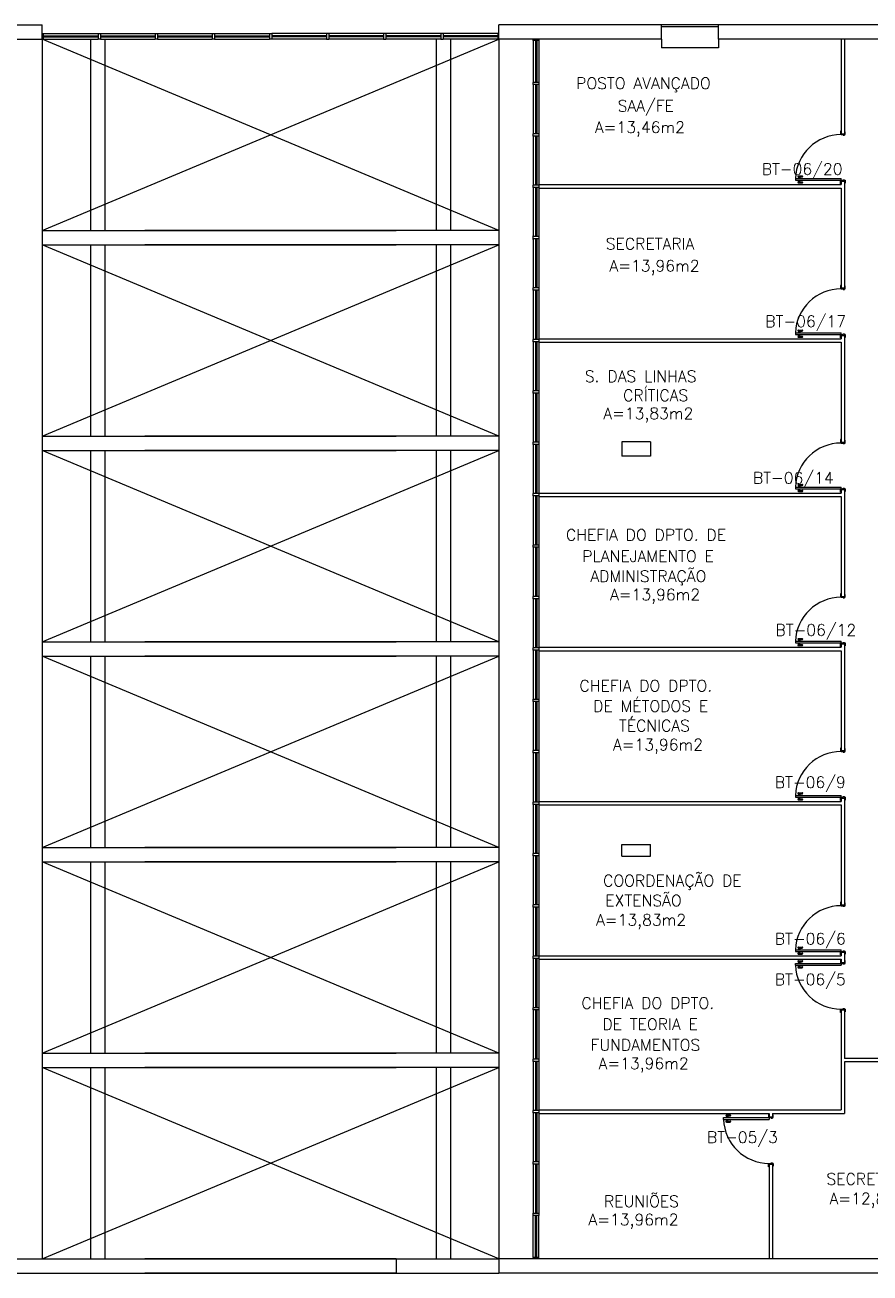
# Model space of a CAD drawing. Extents: x 199.5 to 246.9, y 176.5 to 214.3.
# Drawn here: x 219.34 to 234.14, y 176.47 to 198.32 of the extents above; entities that cross this region are included whole.
import ezdxf

# ---------------------------------------------------------------- set-up
doc = ezdxf.new("R2010")
doc.units = 0
doc.header["$LTSCALE"] = 0.1
doc.header["$MEASUREMENT"] = 0
for name, color, linetype in [('ALVENARIA', 2, 'CONTINUOUS'), ('AREA', 2, 'CONTINUOUS'), ('DIVISÓRIA', 2, 'CONTINUOUS'), ('ENDEREÇO', 2, 'CONTINUOUS'), ('JANELA', 1, 'CONTINUOUS'), ('MACANETA', 2, 'CONTINUOUS'), ('PISO', 1, 'CONTINUOUS'), ('PORTA', 2, 'CONTINUOUS'), ('TEXTO', 2, 'CONTINUOUS')]:
    doc.layers.add(name, color=color, linetype=linetype)
doc.styles.add('UNB-100', font='simplex.shx', dxfattribs={"height": 0.2})

# ---------------------------------------------------------------- blocks, each defined once
blk = doc.blocks.new('MACANETA')
at = {"layer": 'MACANETA', "color": 1}
for p, q in [((-0.077, 0.052), (-0.077, 0.12)), ((-0.059, 0.052), (-0.059, 0.12)), ((-0.059, 0.075), (-0.036, 0.075)), ((-0.059, 0.052), (-0.036, 0.052)), ((-0.036, 0.044), (-0.036, 0.084)), ((-0.036, 0.084), (-0.03, 0.084)), ((-0.036, 0.044), (-0.03, 0.044)), ((0.006, 0.084), (0, 0.084)), ((0.006, 0.044), (0, 0.044)), ((0.006, 0.044), (0.006, 0.084)), ((0.029, 0.075), (0.006, 0.075)), ((0.029, 0.052), (0.006, 0.052)), ((0.029, 0.052), (0.029, 0.12)), ((0.047, 0.052), (0.047, 0.12))]:
    blk.add_line(p, q, dxfattribs=at)
for centre, start, end in [((-0.068, 0.12), 90, 180), ((-0.068, 0.052), 180, 270), ((-0.068, 0.12), 0, 90), ((-0.068, 0.052), 270, 0), ((0.038, 0.12), 90, 180), ((0.038, 0.052), 180, 270), ((0.038, 0.12), 0, 90), ((0.038, 0.052), 270, 0)]:
    blk.add_arc(centre, 0.00874, start, end, dxfattribs=at)
blk = doc.blocks.new('DOOR-80')
at = {"layer": 'PORTA'}
for p, q in [((-0.045, -0.8), (-0.045, 0)), ((-0.015, 0), (-0.045, 0)), ((-0.015, -0.8), (-0.015, 0)), ((-0.045, -0.8), (-0.015, -0.8))]:
    blk.add_line(p, q, dxfattribs=at)
at = {"layer": 'PORTA', "color": 1}
blk.add_arc((-0.015, 0), 0.8, 180, 267.8509, dxfattribs=at)
at = {"layer": 'PORTA'}
blk.add_blockref('MACANETA', (-0.015, -0.8), dxfattribs=at)
blk = doc.blocks.new('DOOR80')
at = {"layer": 'PORTA'}
for p, q in [((0.015, -0.8), (0.015, 0)), ((0.015, 0), (0.045, 0)), ((0.045, -0.8), (0.045, 0)), ((0.045, -0.8), (0.015, -0.8))]:
    blk.add_line(p, q, dxfattribs=at)
at = {"layer": 'PORTA', "color": 1}
blk.add_arc((0.015, 0), 0.8, 272.1491, 0, dxfattribs=at)
at = {"layer": 'PORTA'}
blk.add_blockref('MACANETA', (0.045, -0.8), dxfattribs=at)

msp = doc.modelspace()

# ---------------------------------------------------------------- linework, layer by layer
at = {"layer": 'ALVENARIA'}
for p, q in [((213.844, 198.32), (219.644, 198.32)), ((219.644, 198.07), (219.644, 198.32)), ((234.558, 198.32), (227.644, 198.32)), ((227.644, 198.07), (227.644, 198.32)), ((230.489, 198.07), (230.489, 198.32)), ((231.489, 198.07), (231.489, 198.32)), ((219.044, 198.07), (219.644, 198.07)), ((230.489, 198.07), (227.644, 198.07)), ((234.558, 198.07), (231.489, 198.07)), ((230.294, 191.02), (229.794, 191.02)), ((229.794, 191.02), (229.794, 190.77)), ((230.294, 191.02), (230.294, 190.77)), ((230.294, 190.77), (229.794, 190.77)), ((229.794, 183.97), (230.294, 183.97)), ((229.794, 183.77), (229.794, 183.97)), ((229.794, 183.77), (230.294, 183.77)), ((230.294, 183.77), (230.294, 183.97)), ((202.594, 176.72), (225.844, 176.72)), ((225.844, 176.72), (221.444, 176.72)), ((225.844, 176.72), (225.844, 176.47)), ((244.544, 176.72), (227.644, 176.72)), ((227.644, 176.72), (227.644, 176.47)), ((202.594, 176.47), (225.844, 176.47)), ((225.844, 176.47), (221.444, 176.47)), ((244.544, 176.47), (227.644, 176.47))]:
    msp.add_line(p, q, dxfattribs=at)
at = {"layer": 'DIVISÓRIA'}
for p, q in [((231.489, 198.32), (230.489, 198.32)), ((231.489, 198.285), (230.489, 198.285)), ((230.489, 198.07), (230.489, 197.92)), ((231.489, 198.07), (231.489, 197.92)), ((233.634, 198.07), (233.634, 196.415)), ((233.694, 198.07), (233.694, 196.415)), ((231.489, 197.92), (230.489, 197.92)), ((233.624, 196.46), (233.624, 196.41)), ((233.634, 196.46), (233.624, 196.46)), ((233.704, 196.45), (233.694, 196.45)), ((233.704, 196.4), (233.704, 196.45)), ((233.624, 196.41), (233.634, 196.41)), ((233.634, 196.415), (233.634, 196.41)), ((233.634, 196.415), (233.694, 196.415)), ((233.634, 196.41), (233.634, 196.4)), ((233.634, 196.4), (233.669, 196.4)), ((233.669, 196.4), (233.669, 196.39)), ((233.669, 196.39), (233.694, 196.39)), ((233.694, 196.415), (233.694, 196.4)), ((233.694, 196.4), (233.704, 196.4)), ((233.694, 196.39), (233.694, 196.4)), ((233.624, 195.59), (233.634, 195.59)), ((233.624, 195.54), (233.624, 195.59)), ((233.634, 195.6), (233.669, 195.6)), ((233.634, 195.59), (233.634, 195.6)), ((233.634, 195.585), (233.634, 195.59)), ((233.634, 195.585), (233.634, 195.525)), ((233.634, 195.585), (233.694, 195.585)), ((233.669, 195.61), (233.694, 195.61)), ((233.669, 195.6), (233.669, 195.61)), ((233.694, 195.61), (233.694, 195.6)), ((233.694, 195.585), (233.694, 195.6)), ((233.694, 195.6), (233.704, 195.6)), ((233.694, 195.585), (233.694, 193.715)), ((233.704, 195.6), (233.704, 195.55)), ((228.344, 195.525), (233.634, 195.525)), ((228.344, 195.465), (233.634, 195.465)), ((233.634, 195.54), (233.624, 195.54)), ((233.634, 195.465), (233.634, 193.715)), ((233.704, 195.55), (233.694, 195.55)), ((233.624, 193.76), (233.624, 193.71)), ((233.634, 193.76), (233.624, 193.76)), ((233.624, 193.71), (233.634, 193.71)), ((233.634, 193.715), (233.634, 193.71)), ((233.634, 193.715), (233.694, 193.715)), ((233.634, 193.71), (233.634, 193.7)), ((233.634, 193.7), (233.669, 193.7)), ((233.669, 193.7), (233.669, 193.69)), ((233.669, 193.69), (233.694, 193.69)), ((233.704, 193.75), (233.694, 193.75)), ((233.694, 193.715), (233.694, 193.7)), ((233.694, 193.7), (233.704, 193.7)), ((233.694, 193.69), (233.694, 193.7)), ((233.704, 193.7), (233.704, 193.75)), ((228.344, 192.825), (233.634, 192.825)), ((228.344, 192.765), (233.634, 192.765)), ((233.624, 192.89), (233.634, 192.89)), ((233.624, 192.84), (233.624, 192.89)), ((233.634, 192.84), (233.624, 192.84)), ((233.634, 192.9), (233.669, 192.9)), ((233.634, 192.89), (233.634, 192.9)), ((233.634, 192.885), (233.634, 192.89)), ((233.634, 192.885), (233.634, 192.825)), ((233.634, 192.885), (233.694, 192.885)), ((233.634, 192.765), (233.634, 191.015)), ((233.669, 192.91), (233.694, 192.91)), ((233.669, 192.9), (233.669, 192.91)), ((233.694, 192.91), (233.694, 192.9)), ((233.694, 192.885), (233.694, 192.9)), ((233.694, 192.9), (233.704, 192.9)), ((233.694, 192.885), (233.694, 191.015)), ((233.704, 192.85), (233.694, 192.85)), ((233.704, 192.9), (233.704, 192.85)), ((233.624, 191.06), (233.624, 191.01)), ((233.634, 191.06), (233.624, 191.06)), ((233.624, 191.01), (233.634, 191.01)), ((233.634, 191.015), (233.634, 191.01)), ((233.634, 191.015), (233.694, 191.015)), ((233.634, 191.01), (233.634, 191)), ((233.634, 191), (233.669, 191)), ((233.669, 191), (233.669, 190.99)), ((233.669, 190.99), (233.694, 190.99)), ((233.704, 191.05), (233.694, 191.05)), ((233.694, 191.015), (233.694, 191)), ((233.694, 191), (233.704, 191)), ((233.694, 190.99), (233.694, 191)), ((233.704, 191), (233.704, 191.05)), ((228.344, 190.125), (233.634, 190.125)), ((233.624, 190.19), (233.634, 190.19)), ((233.624, 190.14), (233.624, 190.19)), ((233.634, 190.14), (233.624, 190.14)), ((233.634, 190.2), (233.669, 190.2)), ((233.634, 190.19), (233.634, 190.2)), ((233.634, 190.185), (233.634, 190.19)), ((233.634, 190.185), (233.634, 190.125)), ((233.634, 190.185), (233.694, 190.185)), ((233.669, 190.21), (233.694, 190.21)), ((233.669, 190.2), (233.669, 190.21)), ((233.694, 190.21), (233.694, 190.2)), ((233.694, 190.185), (233.694, 190.2)), ((233.694, 190.2), (233.704, 190.2)), ((233.694, 190.185), (233.694, 188.315)), ((233.704, 190.15), (233.694, 190.15)), ((233.704, 190.2), (233.704, 190.15)), ((228.344, 190.065), (233.634, 190.065)), ((233.634, 190.065), (233.634, 188.315)), ((233.624, 188.36), (233.624, 188.31)), ((233.634, 188.36), (233.624, 188.36)), ((233.704, 188.35), (233.694, 188.35)), ((233.704, 188.3), (233.704, 188.35)), ((233.624, 188.31), (233.634, 188.31)), ((233.634, 188.315), (233.634, 188.31)), ((233.634, 188.315), (233.694, 188.315)), ((233.634, 188.31), (233.634, 188.3)), ((233.634, 188.3), (233.669, 188.3)), ((233.669, 188.3), (233.669, 188.29)), ((233.669, 188.29), (233.694, 188.29)), ((233.694, 188.315), (233.694, 188.3)), ((233.694, 188.3), (233.704, 188.3)), ((233.694, 188.29), (233.694, 188.3)), ((233.624, 187.49), (233.634, 187.49)), ((233.624, 187.44), (233.624, 187.49)), ((233.634, 187.5), (233.669, 187.5)), ((233.634, 187.49), (233.634, 187.5)), ((233.634, 187.485), (233.634, 187.49)), ((233.634, 187.485), (233.634, 187.425)), ((233.634, 187.485), (233.694, 187.485)), ((233.669, 187.51), (233.694, 187.51)), ((233.669, 187.5), (233.669, 187.51)), ((233.694, 187.51), (233.694, 187.5)), ((233.694, 187.485), (233.694, 187.5)), ((233.694, 187.5), (233.704, 187.5)), ((233.694, 187.485), (233.694, 185.615)), ((233.704, 187.5), (233.704, 187.45)), ((228.344, 187.425), (233.634, 187.425)), ((228.344, 187.365), (233.634, 187.365)), ((233.634, 187.44), (233.624, 187.44)), ((233.634, 187.365), (233.634, 185.615)), ((233.704, 187.45), (233.694, 187.45)), ((233.624, 185.66), (233.624, 185.61)), ((233.634, 185.66), (233.624, 185.66)), ((233.624, 185.61), (233.634, 185.61)), ((233.634, 185.615), (233.634, 185.61)), ((233.634, 185.615), (233.694, 185.615)), ((233.634, 185.61), (233.634, 185.6)), ((233.634, 185.6), (233.669, 185.6)), ((233.669, 185.6), (233.669, 185.59)), ((233.669, 185.59), (233.694, 185.59)), ((233.704, 185.65), (233.694, 185.65)), ((233.694, 185.615), (233.694, 185.6)), ((233.694, 185.6), (233.704, 185.6)), ((233.694, 185.59), (233.694, 185.6)), ((233.704, 185.6), (233.704, 185.65)), ((228.344, 184.725), (233.634, 184.725)), ((228.344, 184.665), (233.634, 184.665)), ((233.624, 184.79), (233.634, 184.79)), ((233.624, 184.74), (233.624, 184.79)), ((233.634, 184.74), (233.624, 184.74)), ((233.634, 184.8), (233.669, 184.8)), ((233.634, 184.79), (233.634, 184.8)), ((233.634, 184.785), (233.634, 184.79)), ((233.634, 184.785), (233.634, 184.725)), ((233.634, 184.785), (233.694, 184.785)), ((233.634, 184.665), (233.634, 182.915)), ((233.669, 184.81), (233.694, 184.81)), ((233.669, 184.8), (233.669, 184.81)), ((233.694, 184.81), (233.694, 184.8)), ((233.694, 184.785), (233.694, 184.8)), ((233.694, 184.8), (233.704, 184.8)), ((233.694, 184.785), (233.694, 182.915)), ((233.704, 184.75), (233.694, 184.75)), ((233.704, 184.8), (233.704, 184.75)), ((233.624, 182.96), (233.624, 182.91)), ((233.634, 182.96), (233.624, 182.96)), ((233.624, 182.91), (233.634, 182.91)), ((233.634, 182.915), (233.634, 182.91)), ((233.634, 182.915), (233.694, 182.915)), ((233.634, 182.91), (233.634, 182.9)), ((233.634, 182.9), (233.669, 182.9)), ((233.669, 182.9), (233.669, 182.89)), ((233.669, 182.89), (233.694, 182.89)), ((233.704, 182.95), (233.694, 182.95)), ((233.694, 182.915), (233.694, 182.9)), ((233.694, 182.9), (233.704, 182.9)), ((233.694, 182.89), (233.694, 182.9)), ((233.704, 182.9), (233.704, 182.95)), ((228.344, 182.025), (233.634, 182.025)), ((233.624, 182.09), (233.634, 182.09)), ((233.624, 182.04), (233.624, 182.09)), ((233.634, 182.04), (233.624, 182.04)), ((233.634, 182.1), (233.669, 182.1)), ((233.634, 182.09), (233.634, 182.1)), ((233.634, 182.085), (233.634, 182.09)), ((233.634, 182.085), (233.634, 182.025)), ((233.634, 182.085), (233.694, 182.085)), ((233.669, 182.11), (233.694, 182.11)), ((233.669, 182.1), (233.669, 182.11)), ((233.694, 182.11), (233.694, 182.1)), ((233.694, 182.085), (233.694, 182.1)), ((233.694, 182.1), (233.704, 182.1)), ((233.694, 182.085), (233.694, 181.905)), ((233.704, 182.05), (233.694, 182.05)), ((233.704, 182.1), (233.704, 182.05)), ((228.344, 181.965), (233.634, 181.965)), ((233.634, 181.95), (233.624, 181.95)), ((233.624, 181.95), (233.624, 181.9)), ((233.624, 181.9), (233.634, 181.9)), ((233.634, 181.965), (233.634, 181.905)), ((233.634, 181.905), (233.694, 181.905)), ((233.634, 181.905), (233.634, 181.9)), ((233.634, 181.9), (233.634, 181.89)), ((233.634, 181.89), (233.669, 181.89)), ((233.669, 181.89), (233.669, 181.88)), ((233.669, 181.88), (233.694, 181.88)), ((233.704, 181.94), (233.694, 181.94)), ((233.694, 181.905), (233.694, 181.89)), ((233.694, 181.88), (233.694, 181.89)), ((233.694, 181.89), (233.704, 181.89)), ((233.704, 181.89), (233.704, 181.94)), ((233.624, 181.03), (233.624, 181.08)), ((233.624, 181.08), (233.634, 181.08)), ((233.634, 181.03), (233.624, 181.03)), ((233.634, 181.08), (233.634, 181.09)), ((233.634, 181.09), (233.669, 181.09)), ((233.634, 181.075), (233.634, 181.08)), ((233.634, 181.075), (233.634, 179.325)), ((233.634, 181.075), (233.694, 181.075)), ((233.669, 181.09), (233.669, 181.1)), ((233.669, 181.1), (233.694, 181.1)), ((233.694, 181.1), (233.694, 181.09)), ((233.694, 181.09), (233.704, 181.09)), ((233.694, 181.075), (233.694, 181.09)), ((233.694, 181.075), (233.694, 180.225)), ((233.704, 181.04), (233.694, 181.04)), ((233.704, 181.09), (233.704, 181.04)), ((235.444, 180.225), (233.694, 180.225)), ((233.694, 180.165), (233.694, 179.265)), ((235.564, 180.165), (233.694, 180.165)), ((228.344, 179.325), (233.634, 179.325)), ((228.344, 179.265), (232.374, 179.265)), ((232.364, 179.25), (232.364, 179.2)), ((232.364, 179.2), (232.374, 179.2)), ((232.374, 179.265), (232.374, 179.205)), ((232.374, 179.205), (232.434, 179.205)), ((232.374, 179.205), (232.374, 179.2)), ((232.374, 179.2), (232.374, 179.19)), ((232.374, 179.19), (232.409, 179.19)), ((232.409, 179.19), (232.409, 179.18)), ((232.409, 179.18), (232.434, 179.18)), ((232.434, 179.265), (232.434, 179.205)), ((232.434, 179.265), (233.694, 179.265)), ((232.444, 179.24), (232.434, 179.24)), ((232.434, 179.205), (232.434, 179.19)), ((232.434, 179.18), (232.434, 179.19)), ((232.434, 179.19), (232.444, 179.19)), ((232.444, 179.19), (232.444, 179.24)), ((232.364, 178.33), (232.364, 178.38)), ((232.364, 178.38), (232.374, 178.38)), ((232.374, 178.33), (232.364, 178.33)), ((232.374, 178.38), (232.374, 178.39)), ((232.374, 178.39), (232.409, 178.39)), ((232.374, 178.375), (232.374, 178.38)), ((232.374, 178.375), (232.434, 178.375)), ((232.374, 178.375), (232.374, 176.72)), ((232.409, 178.39), (232.409, 178.4)), ((232.409, 178.4), (232.434, 178.4)), ((232.434, 178.4), (232.434, 178.39)), ((232.434, 178.39), (232.444, 178.39)), ((232.434, 178.375), (232.434, 178.39)), ((232.434, 178.375), (232.434, 176.72)), ((232.444, 178.34), (232.434, 178.34)), ((232.444, 178.39), (232.444, 178.34))]:
    msp.add_line(p, q, dxfattribs=at)
at = {"layer": 'JANELA'}
for p, q in [((219.644, 198.17), (219.664, 198.17)), ((219.664, 198.07), (219.644, 198.07)), ((219.664, 198.17), (219.664, 198.07)), ((219.664, 198.17), (220.624, 198.17)), ((219.664, 198.13), (220.624, 198.13)), ((219.664, 198.11), (220.624, 198.11)), ((219.664, 198.07), (220.624, 198.07)), ((220.624, 198.17), (220.624, 198.07)), ((220.624, 198.17), (220.664, 198.17)), ((220.664, 198.07), (220.624, 198.07)), ((220.664, 198.17), (220.664, 198.07)), ((220.664, 198.17), (221.624, 198.17)), ((220.664, 198.13), (221.624, 198.13)), ((220.664, 198.11), (221.624, 198.11)), ((220.664, 198.07), (221.624, 198.07)), ((221.624, 198.17), (221.624, 198.07)), ((221.624, 198.17), (221.664, 198.17)), ((221.664, 198.07), (221.624, 198.07)), ((221.664, 198.17), (221.664, 198.07)), ((221.664, 198.17), (222.624, 198.17)), ((221.664, 198.13), (222.624, 198.13)), ((221.664, 198.11), (222.624, 198.11)), ((221.664, 198.07), (222.624, 198.07)), ((222.624, 198.17), (222.664, 198.17)), ((222.624, 198.17), (222.624, 198.07)), ((222.664, 198.07), (222.624, 198.07)), ((222.664, 198.17), (222.664, 198.07)), ((222.664, 198.17), (223.624, 198.17)), ((222.664, 198.13), (223.624, 198.13)), ((222.664, 198.11), (223.624, 198.11)), ((222.664, 198.07), (223.624, 198.07)), ((223.624, 198.17), (223.664, 198.17)), ((223.624, 198.17), (223.624, 198.07)), ((223.664, 198.07), (223.624, 198.07)), ((224.624, 198.17), (223.664, 198.17)), ((223.664, 198.17), (223.664, 198.07)), ((224.624, 198.13), (223.664, 198.13)), ((224.624, 198.11), (223.664, 198.11)), ((224.624, 198.07), (223.664, 198.07)), ((224.664, 198.17), (224.624, 198.17)), ((224.624, 198.17), (224.624, 198.07)), ((224.624, 198.07), (224.664, 198.07)), ((224.664, 198.17), (224.664, 198.07)), ((225.624, 198.17), (224.664, 198.17)), ((225.624, 198.13), (224.664, 198.13)), ((225.624, 198.11), (224.664, 198.11)), ((225.624, 198.07), (224.664, 198.07)), ((225.624, 198.17), (225.624, 198.07)), ((225.664, 198.17), (225.624, 198.17)), ((225.624, 198.07), (225.664, 198.07)), ((225.664, 198.17), (225.664, 198.07)), ((226.624, 198.17), (225.664, 198.17)), ((226.624, 198.13), (225.664, 198.13)), ((226.624, 198.11), (225.664, 198.11)), ((226.624, 198.07), (225.664, 198.07)), ((226.624, 198.17), (226.624, 198.07)), ((226.664, 198.17), (226.624, 198.17)), ((226.624, 198.07), (226.664, 198.07)), ((227.624, 198.17), (226.664, 198.17)), ((226.664, 198.17), (226.664, 198.07)), ((227.624, 198.13), (226.664, 198.13)), ((227.624, 198.11), (226.664, 198.11)), ((227.624, 198.07), (226.664, 198.07)), ((227.624, 198.17), (227.624, 198.07)), ((227.644, 198.17), (227.624, 198.17)), ((227.624, 198.07), (227.644, 198.07)), ((228.244, 198.05), (228.244, 198.07)), ((228.344, 198.05), (228.244, 198.05)), ((228.244, 198.05), (228.244, 197.315)), ((228.284, 198.05), (228.284, 197.315)), ((228.304, 198.05), (228.304, 197.315)), ((228.344, 198.07), (228.344, 198.05)), ((228.344, 198.05), (228.344, 197.315)), ((228.344, 197.315), (228.244, 197.315)), ((228.244, 197.275), (228.244, 197.315)), ((228.344, 197.315), (228.344, 197.275)), ((228.244, 197.275), (228.244, 196.415)), ((228.344, 197.275), (228.244, 197.275)), ((228.284, 197.275), (228.284, 196.415)), ((228.304, 197.275), (228.304, 196.415)), ((228.344, 197.275), (228.344, 196.415)), ((228.344, 196.415), (228.244, 196.415)), ((228.244, 196.375), (228.244, 196.415)), ((228.344, 196.375), (228.244, 196.375)), ((228.244, 196.375), (228.244, 195.515)), ((228.284, 196.375), (228.284, 195.515)), ((228.304, 196.375), (228.304, 195.515)), ((228.344, 196.415), (228.344, 196.375)), ((228.344, 196.375), (228.344, 195.515)), ((228.344, 195.515), (228.244, 195.515)), ((228.244, 195.475), (228.244, 195.515)), ((228.344, 195.475), (228.244, 195.475)), ((228.244, 195.475), (228.244, 194.615)), ((228.284, 195.475), (228.284, 194.615)), ((228.304, 195.475), (228.304, 194.615)), ((228.344, 195.515), (228.344, 195.475)), ((228.344, 195.475), (228.344, 194.615)), ((228.244, 194.565), (228.244, 194.625)), ((228.344, 194.615), (228.244, 194.615)), ((228.344, 194.575), (228.244, 194.575)), ((228.244, 194.575), (228.244, 193.715)), ((228.284, 194.575), (228.284, 193.715)), ((228.304, 194.575), (228.304, 193.715)), ((228.344, 194.615), (228.344, 194.575)), ((228.344, 194.575), (228.344, 193.715)), ((228.344, 193.715), (228.244, 193.715)), ((228.244, 193.675), (228.244, 193.715)), ((228.244, 193.675), (228.244, 192.815)), ((228.344, 193.675), (228.244, 193.675)), ((228.284, 193.675), (228.284, 192.815)), ((228.304, 193.675), (228.304, 192.815)), ((228.344, 193.715), (228.344, 193.675)), ((228.344, 193.675), (228.344, 192.815)), ((228.344, 192.815), (228.244, 192.815)), ((228.244, 192.775), (228.244, 192.815)), ((228.244, 192.775), (228.244, 191.915)), ((228.344, 192.775), (228.244, 192.775)), ((228.284, 192.775), (228.284, 191.915)), ((228.304, 192.775), (228.304, 191.915)), ((228.344, 192.815), (228.344, 192.775)), ((228.344, 192.775), (228.344, 191.915)), ((228.344, 191.915), (228.244, 191.915)), ((228.244, 191.875), (228.244, 191.915)), ((228.344, 191.875), (228.244, 191.875)), ((228.244, 191.875), (228.244, 191.015)), ((228.284, 191.875), (228.284, 191.015)), ((228.304, 191.875), (228.304, 191.015)), ((228.344, 191.915), (228.344, 191.875)), ((228.344, 191.875), (228.344, 191.015)), ((228.344, 191.015), (228.244, 191.015)), ((228.244, 190.975), (228.244, 191.015)), ((228.244, 190.975), (228.244, 190.115)), ((228.344, 190.975), (228.244, 190.975)), ((228.284, 190.975), (228.284, 190.115)), ((228.304, 190.975), (228.304, 190.115)), ((228.344, 191.015), (228.344, 190.975)), ((228.344, 190.975), (228.344, 190.115)), ((228.344, 190.115), (228.244, 190.115)), ((228.244, 190.075), (228.244, 190.115)), ((228.344, 190.115), (228.344, 190.075)), ((228.244, 190.075), (228.244, 189.215)), ((228.344, 190.075), (228.244, 190.075)), ((228.284, 190.075), (228.284, 189.215)), ((228.304, 190.075), (228.304, 189.215)), ((228.344, 190.075), (228.344, 189.215)), ((228.344, 189.215), (228.244, 189.215)), ((228.244, 189.175), (228.244, 189.215)), ((228.244, 189.175), (228.244, 188.315)), ((228.344, 189.175), (228.244, 189.175)), ((228.284, 189.175), (228.284, 188.315)), ((228.304, 189.175), (228.304, 188.315)), ((228.344, 189.215), (228.344, 189.175)), ((228.344, 189.175), (228.344, 188.315)), ((228.344, 188.315), (228.244, 188.315)), ((228.244, 188.275), (228.244, 188.315)), ((228.344, 188.275), (228.244, 188.275)), ((228.244, 188.275), (228.244, 187.415)), ((228.284, 188.275), (228.284, 187.415)), ((228.304, 188.275), (228.304, 187.415)), ((228.344, 188.315), (228.344, 188.275)), ((228.344, 188.275), (228.344, 187.415)), ((228.244, 187.375), (228.244, 187.415)), ((228.344, 187.415), (228.244, 187.415)), ((228.244, 187.375), (228.244, 186.515)), ((228.344, 187.375), (228.244, 187.375)), ((228.284, 187.375), (228.284, 186.515)), ((228.304, 187.375), (228.304, 186.515)), ((228.344, 187.415), (228.344, 187.375)), ((228.344, 187.375), (228.344, 186.515)), ((228.244, 186.515), (228.344, 186.515)), ((228.244, 186.475), (228.244, 186.515)), ((228.244, 186.475), (228.244, 185.615)), ((228.344, 186.475), (228.244, 186.475)), ((228.284, 186.475), (228.284, 185.615)), ((228.304, 186.475), (228.304, 185.615)), ((228.344, 186.515), (228.344, 186.475)), ((228.344, 186.475), (228.344, 185.615)), ((228.344, 185.615), (228.244, 185.615)), ((228.244, 185.575), (228.244, 185.615)), ((228.244, 185.575), (228.244, 184.715)), ((228.344, 185.575), (228.244, 185.575)), ((228.284, 185.575), (228.284, 184.715)), ((228.304, 185.575), (228.304, 184.715)), ((228.344, 185.615), (228.344, 185.575)), ((228.344, 185.575), (228.344, 184.715)), ((228.344, 184.715), (228.244, 184.715)), ((228.244, 184.675), (228.244, 184.715)), ((228.244, 184.675), (228.244, 183.815)), ((228.344, 184.675), (228.244, 184.675)), ((228.284, 184.675), (228.284, 183.815)), ((228.304, 184.675), (228.304, 183.815)), ((228.344, 184.715), (228.344, 184.675)), ((228.344, 184.675), (228.344, 183.815)), ((228.344, 183.815), (228.244, 183.815)), ((228.244, 183.775), (228.244, 183.815)), ((228.244, 183.775), (228.244, 182.915)), ((228.344, 183.775), (228.244, 183.775)), ((228.284, 183.775), (228.284, 182.915)), ((228.304, 183.775), (228.304, 182.915)), ((228.344, 183.815), (228.344, 183.775)), ((228.344, 183.775), (228.344, 182.915)), ((228.344, 182.915), (228.244, 182.915)), ((228.244, 182.875), (228.244, 182.915)), ((228.344, 182.915), (228.344, 182.875)), ((228.344, 182.875), (228.244, 182.875)), ((228.244, 182.875), (228.244, 182.015)), ((228.284, 182.875), (228.284, 182.015)), ((228.304, 182.875), (228.304, 182.015)), ((228.344, 182.875), (228.344, 182.015)), ((228.344, 182.015), (228.244, 182.015)), ((228.244, 181.975), (228.244, 182.015)), ((228.344, 182.015), (228.344, 181.975)), ((228.244, 181.975), (228.244, 181.115)), ((228.344, 181.975), (228.244, 181.975)), ((228.284, 181.975), (228.284, 181.115)), ((228.304, 181.975), (228.304, 181.115)), ((228.344, 181.975), (228.344, 181.115)), ((228.344, 181.115), (228.244, 181.115)), ((228.244, 181.075), (228.244, 181.115)), ((228.244, 181.075), (228.244, 180.215)), ((228.344, 181.075), (228.244, 181.075)), ((228.284, 181.075), (228.284, 180.215)), ((228.304, 181.075), (228.304, 180.215)), ((228.344, 181.115), (228.344, 181.075)), ((228.344, 181.075), (228.344, 180.215)), ((228.344, 180.215), (228.244, 180.215)), ((228.244, 180.175), (228.244, 180.215)), ((228.244, 180.175), (228.244, 179.315)), ((228.344, 180.175), (228.244, 180.175)), ((228.284, 180.175), (228.284, 179.315)), ((228.304, 180.175), (228.304, 179.315)), ((228.344, 180.215), (228.344, 180.175)), ((228.344, 180.175), (228.344, 179.315)), ((228.344, 179.315), (228.244, 179.315)), ((228.244, 179.275), (228.244, 179.315)), ((228.244, 179.275), (228.244, 178.415)), ((228.344, 179.275), (228.244, 179.275)), ((228.284, 179.275), (228.284, 178.415)), ((228.304, 179.275), (228.304, 178.415)), ((228.344, 179.315), (228.344, 179.275)), ((228.344, 179.275), (228.344, 178.415)), ((228.244, 178.375), (228.244, 178.415)), ((228.344, 178.415), (228.244, 178.415)), ((228.244, 178.375), (228.244, 177.515)), ((228.344, 178.375), (228.244, 178.375)), ((228.284, 178.375), (228.284, 177.515)), ((228.304, 178.375), (228.304, 177.515)), ((228.344, 178.415), (228.344, 178.375)), ((228.344, 178.375), (228.344, 177.515)), ((228.244, 177.515), (228.344, 177.515)), ((228.244, 177.475), (228.244, 177.515)), ((228.344, 177.475), (228.244, 177.475)), ((228.244, 176.74), (228.244, 177.475)), ((228.284, 176.74), (228.284, 177.475)), ((228.304, 176.74), (228.304, 177.475)), ((228.344, 177.515), (228.344, 177.475)), ((228.344, 176.74), (228.344, 177.475)), ((228.244, 176.74), (228.244, 176.72)), ((228.344, 176.74), (228.244, 176.74)), ((228.344, 176.72), (228.344, 176.74))]:
    msp.add_line(p, q, dxfattribs=at)
at = {"layer": 'PISO'}
for p, q in [((219.644, 194.72), (227.644, 198.07)), ((227.644, 194.72), (219.644, 198.07)), ((219.644, 198.07), (219.644, 176.72)), ((220.494, 198.07), (220.494, 194.72)), ((220.744, 198.07), (220.744, 194.72)), ((226.544, 198.07), (226.544, 194.72)), ((226.794, 198.07), (226.794, 194.72)), ((227.644, 198.07), (227.644, 176.72)), ((219.644, 194.72), (225.844, 194.72)), ((227.644, 194.72), (221.444, 194.72)), ((219.644, 191.12), (227.644, 194.47)), ((227.644, 191.12), (219.644, 194.47)), ((219.644, 194.47), (225.844, 194.47)), ((220.494, 194.47), (220.494, 191.12)), ((220.744, 194.47), (220.744, 191.12)), ((227.644, 194.47), (221.444, 194.47)), ((226.544, 194.47), (226.544, 191.12)), ((226.794, 194.47), (226.794, 191.12)), ((219.644, 191.12), (225.844, 191.12)), ((227.644, 191.12), (221.444, 191.12)), ((219.644, 187.52), (227.644, 190.87)), ((227.644, 187.52), (219.644, 190.87)), ((219.644, 190.87), (225.844, 190.87)), ((220.494, 190.87), (220.494, 187.52)), ((220.744, 190.87), (220.744, 187.52)), ((227.644, 190.87), (221.444, 190.87)), ((226.544, 190.87), (226.544, 187.52)), ((226.794, 190.87), (226.794, 187.52)), ((219.644, 187.52), (225.844, 187.52)), ((227.644, 187.52), (221.444, 187.52)), ((227.644, 183.92), (219.644, 187.27)), ((219.644, 183.92), (227.644, 187.27)), ((219.644, 187.27), (225.844, 187.27)), ((220.494, 187.27), (220.494, 183.92)), ((220.744, 187.27), (220.744, 183.92)), ((227.644, 187.27), (221.444, 187.27)), ((226.544, 187.27), (226.544, 183.92)), ((226.794, 187.27), (226.794, 183.92)), ((219.644, 183.92), (225.844, 183.92)), ((227.644, 183.92), (221.444, 183.92)), ((219.644, 180.32), (227.644, 183.67)), ((227.644, 180.32), (219.644, 183.67)), ((219.644, 183.67), (225.844, 183.67)), ((220.494, 183.67), (220.494, 180.32)), ((220.744, 183.67), (220.744, 180.32)), ((227.644, 183.67), (221.444, 183.67)), ((226.544, 183.67), (226.544, 180.32)), ((226.794, 183.67), (226.794, 180.32)), ((219.644, 180.32), (225.844, 180.32)), ((227.644, 180.32), (221.444, 180.32)), ((219.644, 176.72), (227.644, 180.07)), ((227.644, 176.72), (219.644, 180.07)), ((219.644, 180.07), (225.844, 180.07)), ((220.494, 180.07), (220.494, 176.72)), ((220.744, 180.07), (220.744, 176.72)), ((227.644, 180.07), (221.444, 180.07)), ((226.544, 180.07), (226.544, 176.72)), ((226.794, 180.07), (226.794, 176.72)), ((225.844, 176.72), (227.644, 176.72)), ((225.844, 176.47), (227.644, 176.47))]:
    msp.add_line(p, q, dxfattribs=at)

# ---------------------------------------------------------------- block references
at = {"layer": 'DIVISÓRIA'}
for name, p, rotation in [('DOOR-80', (233.634, 195.585), 270.0000000025727), ('DOOR-80', (233.634, 192.885), 270.0000000025727), ('DOOR-80', (233.634, 190.185), 270.0000000025724), ('DOOR-80', (233.634, 187.485), 270.0000000025727), ('DOOR-80', (233.634, 184.785), 270.0000000025727), ('DOOR-80', (233.634, 182.085), 270.0000000025726), ('DOOR80', (233.634, 181.905), 270.0000000077174), ('DOOR80', (232.374, 179.205), 270.0000000077174)]:
    msp.add_blockref(name, p, dxfattribs=dict(at, rotation=rotation))

# ---------------------------------------------------------------- texts
at = {"layer": 'AREA', "style": 'UNB-100'}
for s, p in [('A=13,46m2', (229.323, 196.429)), ('A=13,96m2', (229.578, 194.003)), ('A=13,83m2', (229.471, 191.419)), ('A=13,96m2', (229.589, 188.248)), ('A=13,96m2', (229.639, 185.619)), ('A=13,83m2', (229.344, 182.552)), ('A=13,96m2', (229.388, 180.039)), ('A=12,80m2', (233.432, 177.673)), ('A=13,96m2', (229.21, 177.305))]:
    msp.add_text(s, height=0.2, dxfattribs=at).set_placement(p)
at = {"layer": 'ENDEREÇO', "style": 'UNB-100'}
for s, p in [('BT-06/20', (232.245, 195.696)), ('BT-06/17', (232.307, 193.031)), ('BT-06/14', (232.09, 190.291)), ('BT-06/12', (232.485, 187.627)), ('BT-06/9', (232.473, 184.962)), ('BT-06/6', (232.473, 182.222)), ('BT-06/5', (232.473, 181.509)), ('BT-05/3', (231.285, 178.748))]:
    msp.add_text(s, height=0.2, dxfattribs=at).set_placement(p)
at = {"layer": 'TEXTO', "style": 'UNB-100'}
for s, p in [('POSTO AVANÇADO', (228.995, 197.199)), ('SAA/FE', (229.722, 196.803)), ('SECRETARIA', (229.514, 194.389)), ('S. DAS LINHAS  ', (229.148, 192.068)), ('CRÍTICAS', (229.818, 191.735)), ('CHEFIA DO DPTO. DE', (228.817, 189.293)), ('PLANEJAMENTO E', (229.101, 188.918)), ('ADMINISTRAÇÃO', (229.244, 188.569)), ('CHEFIA DO DPTO.', (229.054, 186.65)), ('DE MÉTODOS E', (229.293, 186.295)), ('TÉCNICAS', (229.744, 185.953)), ('COORDENAÇÃO DE', (229.467, 183.238)), ('EXTENSÃO', (229.506, 182.891)), ('CHEFIA DO DPTO.', (229.088, 181.095)), ('DE TEORIA E', (229.455, 180.725)), ('FUNDAMENTOS', (229.248, 180.363)), ('SECRETARIA', (233.378, 178.016)), ('REUNIÕES', (229.483, 177.625))]:
    msp.add_text(s, height=0.2, dxfattribs=at).set_placement(p)

doc.saveas('drawing.dxf')
